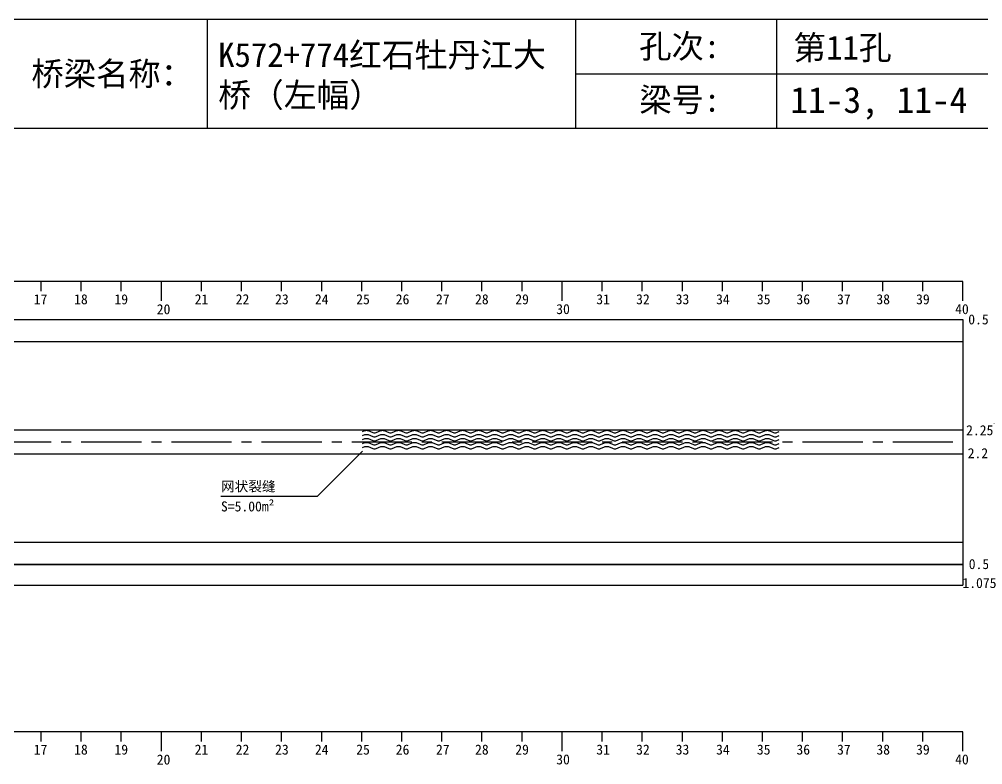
# Model space of a CAD drawing. Header units: millimetres. Extents: x -37 to 615, y -10473 to 23.
# Drawn here: x 248.4 to 488.8, y -8586.1 to -8400.2 of the extents above; entities that cross this region are included whole.
import ezdxf

# ---------------------------------------------------------------- set-up
doc = ezdxf.new("R2010")
doc.units = ezdxf.units.MM
doc.linetypes.add('CENTER2', pattern=[1.125, 0.75, -0.125, 0.125, -0.125])
doc.layers.add('图层1', color=7, linetype='Continuous')
doc.layers.add('病害', color=5, linetype='Continuous')
doc.styles.get("Standard").update_dxf_attribs({"font": ''})
doc.styles.add('汉字', font='')
doc.styles.get('Standard').set_extended_font_data('SimSun')
doc.styles.get('汉字').set_extended_font_data('SimSun')

# ---------------------------------------------------------------- blocks, each defined once
blk = doc.blocks.new('chi')
at = {"color": 0}
for p, q in [((1187.409, -3078.8), (1147.409, -3078.8)), ((1164.409, -3079.041), (1164.409, -3078.8)), ((1165.409, -3079.041), (1165.409, -3078.8)), ((1166.409, -3079.041), (1166.409, -3078.8)), ((1167.409, -3079.283), (1167.409, -3078.8)), ((1168.409, -3079.041), (1168.409, -3078.8)), ((1169.409, -3079.041), (1169.409, -3078.8)), ((1170.409, -3079.041), (1170.409, -3078.8)), ((1171.409, -3079.041), (1171.409, -3078.8)), ((1172.409, -3079.041), (1172.409, -3078.8)), ((1173.409, -3079.041), (1173.409, -3078.8)), ((1174.409, -3079.041), (1174.409, -3078.8)), ((1175.409, -3079.041), (1175.409, -3078.8)), ((1176.409, -3079.041), (1176.409, -3078.8)), ((1177.409, -3079.283), (1177.409, -3078.8)), ((1178.409, -3079.041), (1178.409, -3078.8)), ((1179.409, -3079.041), (1179.409, -3078.8)), ((1180.409, -3079.041), (1180.409, -3078.8)), ((1181.409, -3079.041), (1181.409, -3078.8)), ((1182.409, -3079.041), (1182.409, -3078.8)), ((1183.409, -3079.041), (1183.409, -3078.8)), ((1184.409, -3079.041), (1184.409, -3078.8)), ((1185.409, -3079.041), (1185.409, -3078.8)), ((1186.409, -3079.041), (1186.409, -3078.8)), ((1187.409, -3079.283), (1187.409, -3078.8))]:
    blk.add_line(p, q, dxfattribs=at)
for s, p in [('17', (1164.224, -3079.368)), ('18', (1165.232, -3079.368)), ('19', (1166.238, -3079.368)), ('21', (1168.24, -3079.368)), ('22', (1169.264, -3079.368)), ('23', (1170.247, -3079.368)), ('24', (1171.24, -3079.368)), ('25', (1172.271, -3079.368)), ('26', (1173.258, -3079.368)), ('27', (1174.261, -3079.368)), ('28', (1175.236, -3079.368)), ('29', (1176.24, -3079.368)), ('31', (1178.261, -3079.368)), ('32', (1179.256, -3079.368)), ('33', (1180.243, -3079.368)), ('34', (1181.251, -3079.368)), ('35', (1182.269, -3079.368)), ('36', (1183.256, -3079.368)), ('37', (1184.269, -3079.368)), ('38', (1185.251, -3079.368)), ('39', (1186.242, -3079.368)), ('20', (1167.294, -3079.617)), ('30', (1177.262, -3079.613)), ('40', (1187.216, -3079.613))]:
    blk.add_text(s, height=0.25).set_placement(p)
blk = doc.blocks.new('kopp')
at = {"color": 0}
for p, q in [((1188.308, -3078.25), (1188.558, -3078.25)), ((1188.558, -3078.25), (1188.558, -3078.8)), ((1188.558, -3078.8), (1188.308, -3078.8)), ((1188.558, -3078.8), (1188.558, -3079.8)), ((1188.558, -3079.8), (1188.358, -3079.8)), ((1188.558, -3079.8), (1188.558, -3079.8)), ((1188.558, -3079.8), (1188.558, -3080.8)), ((1188.558, -3080.8), (1188.358, -3080.8)), ((1188.558, -3080.8), (1188.558, -3081.009)), ((1188.558, -3081.009), (1188.308, -3081.009)), ((1188.558, -3081.592), (1188.308, -3081.592)), ((1188.558, -3081.8), (1188.558, -3081.592)), ((1188.558, -3081.8), (1188.358, -3081.8)), ((1188.558, -3082.8), (1188.558, -3081.8)), ((1188.558, -3082.8), (1188.358, -3082.8)), ((1188.558, -3083.8), (1188.558, -3082.8)), ((1188.558, -3082.8), (1188.558, -3082.8)), ((1188.558, -3083.8), (1188.308, -3083.8)), ((1188.558, -3084.875), (1188.558, -3083.8)), ((1188.558, -3084.338), (1188.358, -3084.338)), ((1188.308, -3084.888), (1188.558, -3084.888))]:
    blk.add_line(p, q, dxfattribs=at)
for s, p in [('0.55', (1187.543, -3078.37)), ('0', (1188.086, -3078.891)), ('1', (1188.109, -3079.89)), ('2', (1188.15, -3080.842)), ('2.25', (1187.49, -3081.135)), ('2.25', (1187.53, -3081.708)), ('2', (1188.15, -3082.006)), ('1', (1188.109, -3082.959)), ('0', (1188.086, -3083.954)), ('0.55', (1187.556, -3084.474)), ('1.075', (1187.398, -3084.946))]:
    blk.add_text(s, height=0.25).set_placement(p)

msp = doc.modelspace()

# ---------------------------------------------------------------- linework, layer by layer
at = {"color": 0, "linetype": 'ByBlock'}
for p, q in [((0, -8400.15), (529.17, -8400.15)), ((387.13, -8400.15), (387.13, -8427.28)), ((437.29, -8400.21), (437.29, -8427.34)), ((136.5, -8427.28), (529.17, -8427.28))]:
    msp.add_line(p, q, dxfattribs=at)
at = {"color": 0}
for p, q in [((83.82, -8475.07), (483.82, -8475.07)), ((483.82, -8475.07), (483.82, -8541.32)), ((83.82, -8502.57), (483.82, -8502.57)), ((483.82, -8502.57), (483.82, -8505.57)), ((83.82, -8508.57), (483.82, -8508.57)), ((83.82, -8530.57), (483.82, -8530.57)), ((83.82, -8536.07), (483.82, -8536.07)), ((83.82, -8536.19), (483.82, -8536.19)), ((83.82, -8541.32), (483.82, -8541.32))]:
    msp.add_line(p, q, dxfattribs=at)
msp.add_line((83.82, -8480.57), (483.82, -8480.57))
at = {"color": 1, "linetype": 'CENTER2', "ltscale": 20}
msp.add_line((83.82, -8505.57), (483.82, -8505.57), dxfattribs=at)
at = {"color": 7}
for points in [[(334, -8503), (334.2, -8502.91), (334.4, -8502.82), (334.6, -8502.76), (334.8, -8502.71), (335, -8502.7), (335.2, -8502.71), (335.4, -8502.76), (335.6, -8502.82), (335.8, -8502.91), (336, -8503), (336.2, -8503.09), (336.4, -8503.18), (336.6, -8503.24), (336.8, -8503.29), (337, -8503.3), (337.2, -8503.29), (337.4, -8503.24), (337.6, -8503.18), (337.8, -8503.09), (338, -8503), (338.2, -8502.91), (338.4, -8502.82), (338.6, -8502.76), (338.8, -8502.71), (339, -8502.7), (339.2, -8502.71), (339.4, -8502.76), (339.6, -8502.82), (339.8, -8502.91), (340, -8503), (340.2, -8503.09), (340.4, -8503.18), (340.6, -8503.24), (340.8, -8503.29), (341, -8503.3), (341.2, -8503.29), (341.4, -8503.24), (341.6, -8503.18), (341.8, -8503.09), (342, -8503), (342.2, -8502.91), (342.4, -8502.82), (342.6, -8502.76), (342.8, -8502.71), (343, -8502.7), (343.2, -8502.71), (343.4, -8502.76), (343.6, -8502.82), (343.8, -8502.91), (344, -8503), (344.2, -8503.09), (344.4, -8503.18), (344.6, -8503.24), (344.8, -8503.29), (345, -8503.3), (345.2, -8503.29), (345.4, -8503.24), (345.6, -8503.18), (345.8, -8503.09), (346, -8503), (346.2, -8502.91), (346.4, -8502.82), (346.6, -8502.76), (346.8, -8502.71), (347, -8502.7), (347.2, -8502.71), (347.4, -8502.76), (347.6, -8502.82), (347.8, -8502.91), (348, -8503), (348.2, -8503.09), (348.4, -8503.18), (348.6, -8503.24), (348.8, -8503.29), (349, -8503.3), (349.2, -8503.29), (349.4, -8503.24), (349.6, -8503.18), (349.8, -8503.09), (350, -8503), (350.2, -8502.91), (350.4, -8502.82), (350.6, -8502.76), (350.8, -8502.71), (351, -8502.7), (351.2, -8502.71), (351.4, -8502.76), (351.6, -8502.82), (351.8, -8502.91), (352, -8503), (352.2, -8503.09), (352.4, -8503.18), (352.6, -8503.24), (352.8, -8503.29), (353, -8503.3), (353.2, -8503.29), (353.4, -8503.24), (353.6, -8503.18), (353.8, -8503.09), (354, -8503), (354.2, -8502.91), (354.4, -8502.82), (354.6, -8502.76), (354.8, -8502.71), (355, -8502.7), (355.2, -8502.71), (355.4, -8502.76), (355.6, -8502.82), (355.8, -8502.91), (356, -8503), (356.2, -8503.09), (356.4, -8503.18), (356.6, -8503.24), (356.8, -8503.29), (357, -8503.3), (357.2, -8503.29), (357.4, -8503.24), (357.6, -8503.18), (357.8, -8503.09), (358, -8503), (358.2, -8502.91), (358.4, -8502.82), (358.6, -8502.76), (358.8, -8502.71), (359, -8502.7), (359.2, -8502.71), (359.4, -8502.76), (359.6, -8502.82), (359.8, -8502.91), (360, -8503), (360.2, -8503.09), (360.4, -8503.18), (360.6, -8503.24), (360.8, -8503.29), (361, -8503.3), (361.2, -8503.29), (361.4, -8503.24), (361.6, -8503.18), (361.8, -8503.09), (362, -8503), (362.2, -8502.91), (362.4, -8502.82), (362.6, -8502.76), (362.8, -8502.71), (363, -8502.7), (363.2, -8502.71), (363.4, -8502.76), (363.6, -8502.82), (363.8, -8502.91), (364, -8503), (364.2, -8503.09), (364.4, -8503.18), (364.6, -8503.24), (364.8, -8503.29), (365, -8503.3), (365.2, -8503.29), (365.4, -8503.24), (365.6, -8503.18), (365.8, -8503.09), (366, -8503), (366.2, -8502.91), (366.4, -8502.82), (366.6, -8502.76), (366.8, -8502.71), (367, -8502.7), (367.2, -8502.71), (367.4, -8502.76), (367.6, -8502.82), (367.8, -8502.91), (368, -8503), (368.2, -8503.09), (368.4, -8503.18), (368.6, -8503.24), (368.8, -8503.29), (369, -8503.3), (369.2, -8503.29), (369.4, -8503.24), (369.6, -8503.18), (369.8, -8503.09), (370, -8503), (370.2, -8502.91), (370.4, -8502.82), (370.6, -8502.76), (370.8, -8502.71), (371, -8502.7), (371.2, -8502.71), (371.4, -8502.76), (371.6, -8502.82), (371.8, -8502.91), (372, -8503), (372.2, -8503.09), (372.4, -8503.18), (372.6, -8503.24), (372.8, -8503.29), (373, -8503.3), (373.2, -8503.29), (373.4, -8503.24), (373.6, -8503.18), (373.8, -8503.09), (374, -8503), (374.2, -8502.91), (374.4, -8502.82), (374.6, -8502.76), (374.8, -8502.71), (375, -8502.7), (375.2, -8502.71), (375.4, -8502.76), (375.6, -8502.82), (375.8, -8502.91), (376, -8503), (376.2, -8503.09), (376.4, -8503.18), (376.6, -8503.24), (376.8, -8503.29), (377, -8503.3), (377.2, -8503.29), (377.4, -8503.24), (377.6, -8503.18), (377.8, -8503.09), (378, -8503), (378.2, -8502.91), (378.4, -8502.82), (378.6, -8502.76), (378.8, -8502.71), (379, -8502.7), (379.2, -8502.71), (379.4, -8502.76), (379.6, -8502.82), (379.8, -8502.91), (380, -8503), (380.2, -8503.09), (380.4, -8503.18), (380.6, -8503.24), (380.8, -8503.29), (381, -8503.3), (381.2, -8503.29), (381.4, -8503.24), (381.6, -8503.18), (381.8, -8503.09), (382, -8503), (382.2, -8502.91), (382.4, -8502.82), (382.6, -8502.76), (382.8, -8502.71), (383, -8502.7), (383.2, -8502.71), (383.4, -8502.76), (383.6, -8502.82), (383.8, -8502.91), (384, -8503), (384.2, -8503.09), (384.4, -8503.18), (384.6, -8503.24), (384.8, -8503.29), (385, -8503.3), (385.2, -8503.29), (385.4, -8503.24), (385.6, -8503.18), (385.8, -8503.09), (386, -8503), (386.2, -8502.91), (386.4, -8502.82), (386.6, -8502.76), (386.8, -8502.71), (387, -8502.7), (387.2, -8502.71), (387.4, -8502.76), (387.6, -8502.82), (387.8, -8502.91), (388, -8503), (388.2, -8503.09), (388.4, -8503.18), (388.6, -8503.24), (388.8, -8503.29), (389, -8503.3), (389.2, -8503.29), (389.4, -8503.24), (389.6, -8503.18), (389.8, -8503.09), (390, -8503), (390.2, -8502.91), (390.4, -8502.82), (390.6, -8502.76), (390.8, -8502.71), (391, -8502.7), (391.2, -8502.71), (391.4, -8502.76), (391.6, -8502.82), (391.8, -8502.91), (392, -8503), (392.2, -8503.09), (392.4, -8503.18), (392.6, -8503.24), (392.8, -8503.29), (393, -8503.3), (393.2, -8503.29), (393.4, -8503.24), (393.6, -8503.18), (393.8, -8503.09), (394, -8503), (394.2, -8502.91), (394.4, -8502.82), (394.6, -8502.76), (394.8, -8502.71), (395, -8502.7), (395.2, -8502.71), (395.4, -8502.76), (395.6, -8502.82), (395.8, -8502.91), (396, -8503), (396.2, -8503.09), (396.4, -8503.18), (396.6, -8503.24), (396.8, -8503.29), (397, -8503.3), (397.2, -8503.29), (397.4, -8503.24), (397.6, -8503.18), (397.8, -8503.09), (398, -8503), (398.2, -8502.91), (398.4, -8502.82), (398.6, -8502.76), (398.8, -8502.71), (399, -8502.7), (399.2, -8502.71), (399.4, -8502.76), (399.6, -8502.82), (399.8, -8502.91), (400, -8503), (400.2, -8503.09), (400.4, -8503.18), (400.6, -8503.24), (400.8, -8503.29), (401, -8503.3), (401.2, -8503.29), (401.4, -8503.24), (401.6, -8503.18), (401.8, -8503.09), (402, -8503), (402.2, -8502.91), (402.4, -8502.82), (402.6, -8502.76), (402.8, -8502.71), (403, -8502.7), (403.2, -8502.71), (403.4, -8502.76), (403.6, -8502.82), (403.8, -8502.91), (404, -8503), (404.2, -8503.09), (404.4, -8503.18), (404.6, -8503.24), (404.8, -8503.29), (405, -8503.3), (405.2, -8503.29), (405.4, -8503.24), (405.6, -8503.18), (405.8, -8503.09), (406, -8503), (406.2, -8502.91), (406.4, -8502.82), (406.6, -8502.76), (406.8, -8502.71), (407, -8502.7), (407.2, -8502.71), (407.4, -8502.76), (407.6, -8502.82), (407.8, -8502.91), (408, -8503), (408.2, -8503.09), (408.4, -8503.18), (408.6, -8503.24), (408.8, -8503.29), (409, -8503.3), (409.2, -8503.29), (409.4, -8503.24), (409.6, -8503.18), (409.8, -8503.09), (410, -8503), (410.2, -8502.91), (410.4, -8502.82), (410.6, -8502.76), (410.8, -8502.71), (411, -8502.7), (411.2, -8502.71), (411.4, -8502.76), (411.6, -8502.82), (411.8, -8502.91), (412, -8503), (412.2, -8503.09), (412.4, -8503.18), (412.6, -8503.24), (412.8, -8503.29), (413, -8503.3), (413.2, -8503.29), (413.4, -8503.24), (413.6, -8503.18), (413.8, -8503.09), (414, -8503), (414.2, -8502.91), (414.4, -8502.82), (414.6, -8502.76), (414.8, -8502.71), (415, -8502.7), (415.2, -8502.71), (415.4, -8502.76), (415.6, -8502.82), (415.8, -8502.91), (416, -8503), (416.2, -8503.09), (416.4, -8503.18), (416.6, -8503.24), (416.8, -8503.29), (417, -8503.3), (417.2, -8503.29), (417.4, -8503.24), (417.6, -8503.18), (417.8, -8503.09), (418, -8503), (418.2, -8502.91), (418.4, -8502.82), (418.6, -8502.76), (418.8, -8502.71), (419, -8502.7), (419.2, -8502.71), (419.4, -8502.76), (419.6, -8502.82), (419.8, -8502.91), (420, -8503), (420.2, -8503.09), (420.4, -8503.18), (420.6, -8503.24), (420.8, -8503.29), (421, -8503.3), (421.2, -8503.29), (421.4, -8503.24), (421.6, -8503.18), (421.8, -8503.09), (422, -8503), (422.2, -8502.91), (422.4, -8502.82), (422.6, -8502.76), (422.8, -8502.71), (423, -8502.7), (423.2, -8502.71), (423.4, -8502.76), (423.6, -8502.82), (423.8, -8502.91), (424, -8503), (424.2, -8503.09), (424.4, -8503.18), (424.6, -8503.24), (424.8, -8503.29), (425, -8503.3), (425.2, -8503.29), (425.4, -8503.24), (425.6, -8503.18), (425.8, -8503.09), (426, -8503), (426.2, -8502.91), (426.4, -8502.82), (426.6, -8502.76), (426.8, -8502.71), (427, -8502.7), (427.2, -8502.71), (427.4, -8502.76), (427.6, -8502.82), (427.8, -8502.91), (428, -8503), (428.2, -8503.09), (428.4, -8503.18), (428.6, -8503.24), (428.8, -8503.29), (429, -8503.3), (429.2, -8503.29), (429.4, -8503.24), (429.6, -8503.18), (429.8, -8503.09), (430, -8503), (430.2, -8502.91), (430.4, -8502.82), (430.6, -8502.76), (430.8, -8502.71), (431, -8502.7), (431.2, -8502.71), (431.4, -8502.76), (431.6, -8502.82), (431.8, -8502.91), (432, -8503), (432.2, -8503.09), (432.4, -8503.18), (432.6, -8503.24), (432.8, -8503.29), (433, -8503.3), (433.2, -8503.29), (433.4, -8503.24), (433.6, -8503.18), (433.8, -8503.09), (434, -8503), (434.2, -8502.91), (434.4, -8502.82), (434.6, -8502.76), (434.8, -8502.71), (435, -8502.7), (435.2, -8502.71), (435.4, -8502.76), (435.6, -8502.82), (435.8, -8502.91), (436, -8503), (436.2, -8503.09), (436.4, -8503.18), (436.6, -8503.24), (436.8, -8503.29), (437, -8503.3), (437.2, -8503.29), (437.4, -8503.24), (437.6, -8503.18), (437.8, -8503.09), (438, -8503)], [(334, -8504), (334.2, -8503.91), (334.4, -8503.82), (334.6, -8503.76), (334.8, -8503.71), (335, -8503.7), (335.2, -8503.71), (335.4, -8503.76), (335.6, -8503.82), (335.8, -8503.91), (336, -8504), (336.2, -8504.09), (336.4, -8504.18), (336.6, -8504.24), (336.8, -8504.29), (337, -8504.3), (337.2, -8504.29), (337.4, -8504.24), (337.6, -8504.18), (337.8, -8504.09), (338, -8504), (338.2, -8503.91), (338.4, -8503.82), (338.6, -8503.76), (338.8, -8503.71), (339, -8503.7), (339.2, -8503.71), (339.4, -8503.76), (339.6, -8503.82), (339.8, -8503.91), (340, -8504), (340.2, -8504.09), (340.4, -8504.18), (340.6, -8504.24), (340.8, -8504.29), (341, -8504.3), (341.2, -8504.29), (341.4, -8504.24), (341.6, -8504.18), (341.8, -8504.09), (342, -8504), (342.2, -8503.91), (342.4, -8503.82), (342.6, -8503.76), (342.8, -8503.71), (343, -8503.7), (343.2, -8503.71), (343.4, -8503.76), (343.6, -8503.82), (343.8, -8503.91), (344, -8504), (344.2, -8504.09), (344.4, -8504.18), (344.6, -8504.24), (344.8, -8504.29), (345, -8504.3), (345.2, -8504.29), (345.4, -8504.24), (345.6, -8504.18), (345.8, -8504.09), (346, -8504), (346.2, -8503.91), (346.4, -8503.82), (346.6, -8503.76), (346.8, -8503.71), (347, -8503.7), (347.2, -8503.71), (347.4, -8503.76), (347.6, -8503.82), (347.8, -8503.91), (348, -8504), (348.2, -8504.09), (348.4, -8504.18), (348.6, -8504.24), (348.8, -8504.29), (349, -8504.3), (349.2, -8504.29), (349.4, -8504.24), (349.6, -8504.18), (349.8, -8504.09), (350, -8504), (350.2, -8503.91), (350.4, -8503.82), (350.6, -8503.76), (350.8, -8503.71), (351, -8503.7), (351.2, -8503.71), (351.4, -8503.76), (351.6, -8503.82), (351.8, -8503.91), (352, -8504), (352.2, -8504.09), (352.4, -8504.18), (352.6, -8504.24), (352.8, -8504.29), (353, -8504.3), (353.2, -8504.29), (353.4, -8504.24), (353.6, -8504.18), (353.8, -8504.09), (354, -8504), (354.2, -8503.91), (354.4, -8503.82), (354.6, -8503.76), (354.8, -8503.71), (355, -8503.7), (355.2, -8503.71), (355.4, -8503.76), (355.6, -8503.82), (355.8, -8503.91), (356, -8504), (356.2, -8504.09), (356.4, -8504.18), (356.6, -8504.24), (356.8, -8504.29), (357, -8504.3), (357.2, -8504.29), (357.4, -8504.24), (357.6, -8504.18), (357.8, -8504.09), (358, -8504), (358.2, -8503.91), (358.4, -8503.82), (358.6, -8503.76), (358.8, -8503.71), (359, -8503.7), (359.2, -8503.71), (359.4, -8503.76), (359.6, -8503.82), (359.8, -8503.91), (360, -8504), (360.2, -8504.09), (360.4, -8504.18), (360.6, -8504.24), (360.8, -8504.29), (361, -8504.3), (361.2, -8504.29), (361.4, -8504.24), (361.6, -8504.18), (361.8, -8504.09), (362, -8504), (362.2, -8503.91), (362.4, -8503.82), (362.6, -8503.76), (362.8, -8503.71), (363, -8503.7), (363.2, -8503.71), (363.4, -8503.76), (363.6, -8503.82), (363.8, -8503.91), (364, -8504), (364.2, -8504.09), (364.4, -8504.18), (364.6, -8504.24), (364.8, -8504.29), (365, -8504.3), (365.2, -8504.29), (365.4, -8504.24), (365.6, -8504.18), (365.8, -8504.09), (366, -8504), (366.2, -8503.91), (366.4, -8503.82), (366.6, -8503.76), (366.8, -8503.71), (367, -8503.7), (367.2, -8503.71), (367.4, -8503.76), (367.6, -8503.82), (367.8, -8503.91), (368, -8504), (368.2, -8504.09), (368.4, -8504.18), (368.6, -8504.24), (368.8, -8504.29), (369, -8504.3), (369.2, -8504.29), (369.4, -8504.24), (369.6, -8504.18), (369.8, -8504.09), (370, -8504), (370.2, -8503.91), (370.4, -8503.82), (370.6, -8503.76), (370.8, -8503.71), (371, -8503.7), (371.2, -8503.71), (371.4, -8503.76), (371.6, -8503.82), (371.8, -8503.91), (372, -8504), (372.2, -8504.09), (372.4, -8504.18), (372.6, -8504.24), (372.8, -8504.29), (373, -8504.3), (373.2, -8504.29), (373.4, -8504.24), (373.6, -8504.18), (373.8, -8504.09), (374, -8504), (374.2, -8503.91), (374.4, -8503.82), (374.6, -8503.76), (374.8, -8503.71), (375, -8503.7), (375.2, -8503.71), (375.4, -8503.76), (375.6, -8503.82), (375.8, -8503.91), (376, -8504), (376.2, -8504.09), (376.4, -8504.18), (376.6, -8504.24), (376.8, -8504.29), (377, -8504.3), (377.2, -8504.29), (377.4, -8504.24), (377.6, -8504.18), (377.8, -8504.09), (378, -8504), (378.2, -8503.91), (378.4, -8503.82), (378.6, -8503.76), (378.8, -8503.71), (379, -8503.7), (379.2, -8503.71), (379.4, -8503.76), (379.6, -8503.82), (379.8, -8503.91), (380, -8504), (380.2, -8504.09), (380.4, -8504.18), (380.6, -8504.24), (380.8, -8504.29), (381, -8504.3), (381.2, -8504.29), (381.4, -8504.24), (381.6, -8504.18), (381.8, -8504.09), (382, -8504), (382.2, -8503.91), (382.4, -8503.82), (382.6, -8503.76), (382.8, -8503.71), (383, -8503.7), (383.2, -8503.71), (383.4, -8503.76), (383.6, -8503.82), (383.8, -8503.91), (384, -8504), (384.2, -8504.09), (384.4, -8504.18), (384.6, -8504.24), (384.8, -8504.29), (385, -8504.3), (385.2, -8504.29), (385.4, -8504.24), (385.6, -8504.18), (385.8, -8504.09), (386, -8504), (386.2, -8503.91), (386.4, -8503.82), (386.6, -8503.76), (386.8, -8503.71), (387, -8503.7), (387.2, -8503.71), (387.4, -8503.76), (387.6, -8503.82), (387.8, -8503.91), (388, -8504), (388.2, -8504.09), (388.4, -8504.18), (388.6, -8504.24), (388.8, -8504.29), (389, -8504.3), (389.2, -8504.29), (389.4, -8504.24), (389.6, -8504.18), (389.8, -8504.09), (390, -8504), (390.2, -8503.91), (390.4, -8503.82), (390.6, -8503.76), (390.8, -8503.71), (391, -8503.7), (391.2, -8503.71), (391.4, -8503.76), (391.6, -8503.82), (391.8, -8503.91), (392, -8504), (392.2, -8504.09), (392.4, -8504.18), (392.6, -8504.24), (392.8, -8504.29), (393, -8504.3), (393.2, -8504.29), (393.4, -8504.24), (393.6, -8504.18), (393.8, -8504.09), (394, -8504), (394.2, -8503.91), (394.4, -8503.82), (394.6, -8503.76), (394.8, -8503.71), (395, -8503.7), (395.2, -8503.71), (395.4, -8503.76), (395.6, -8503.82), (395.8, -8503.91), (396, -8504), (396.2, -8504.09), (396.4, -8504.18), (396.6, -8504.24), (396.8, -8504.29), (397, -8504.3), (397.2, -8504.29), (397.4, -8504.24), (397.6, -8504.18), (397.8, -8504.09), (398, -8504), (398.2, -8503.91), (398.4, -8503.82), (398.6, -8503.76), (398.8, -8503.71), (399, -8503.7), (399.2, -8503.71), (399.4, -8503.76), (399.6, -8503.82), (399.8, -8503.91), (400, -8504), (400.2, -8504.09), (400.4, -8504.18), (400.6, -8504.24), (400.8, -8504.29), (401, -8504.3), (401.2, -8504.29), (401.4, -8504.24), (401.6, -8504.18), (401.8, -8504.09), (402, -8504), (402.2, -8503.91), (402.4, -8503.82), (402.6, -8503.76), (402.8, -8503.71), (403, -8503.7), (403.2, -8503.71), (403.4, -8503.76), (403.6, -8503.82), (403.8, -8503.91), (404, -8504), (404.2, -8504.09), (404.4, -8504.18), (404.6, -8504.24), (404.8, -8504.29), (405, -8504.3), (405.2, -8504.29), (405.4, -8504.24), (405.6, -8504.18), (405.8, -8504.09), (406, -8504), (406.2, -8503.91), (406.4, -8503.82), (406.6, -8503.76), (406.8, -8503.71), (407, -8503.7), (407.2, -8503.71), (407.4, -8503.76), (407.6, -8503.82), (407.8, -8503.91), (408, -8504), (408.2, -8504.09), (408.4, -8504.18), (408.6, -8504.24), (408.8, -8504.29), (409, -8504.3), (409.2, -8504.29), (409.4, -8504.24), (409.6, -8504.18), (409.8, -8504.09), (410, -8504), (410.2, -8503.91), (410.4, -8503.82), (410.6, -8503.76), (410.8, -8503.71), (411, -8503.7), (411.2, -8503.71), (411.4, -8503.76), (411.6, -8503.82), (411.8, -8503.91), (412, -8504), (412.2, -8504.09), (412.4, -8504.18), (412.6, -8504.24), (412.8, -8504.29), (413, -8504.3), (413.2, -8504.29), (413.4, -8504.24), (413.6, -8504.18), (413.8, -8504.09), (414, -8504), (414.2, -8503.91), (414.4, -8503.82), (414.6, -8503.76), (414.8, -8503.71), (415, -8503.7), (415.2, -8503.71), (415.4, -8503.76), (415.6, -8503.82), (415.8, -8503.91), (416, -8504), (416.2, -8504.09), (416.4, -8504.18), (416.6, -8504.24), (416.8, -8504.29), (417, -8504.3), (417.2, -8504.29), (417.4, -8504.24), (417.6, -8504.18), (417.8, -8504.09), (418, -8504), (418.2, -8503.91), (418.4, -8503.82), (418.6, -8503.76), (418.8, -8503.71), (419, -8503.7), (419.2, -8503.71), (419.4, -8503.76), (419.6, -8503.82), (419.8, -8503.91), (420, -8504), (420.2, -8504.09), (420.4, -8504.18), (420.6, -8504.24), (420.8, -8504.29), (421, -8504.3), (421.2, -8504.29), (421.4, -8504.24), (421.6, -8504.18), (421.8, -8504.09), (422, -8504), (422.2, -8503.91), (422.4, -8503.82), (422.6, -8503.76), (422.8, -8503.71), (423, -8503.7), (423.2, -8503.71), (423.4, -8503.76), (423.6, -8503.82), (423.8, -8503.91), (424, -8504), (424.2, -8504.09), (424.4, -8504.18), (424.6, -8504.24), (424.8, -8504.29), (425, -8504.3), (425.2, -8504.29), (425.4, -8504.24), (425.6, -8504.18), (425.8, -8504.09), (426, -8504), (426.2, -8503.91), (426.4, -8503.82), (426.6, -8503.76), (426.8, -8503.71), (427, -8503.7), (427.2, -8503.71), (427.4, -8503.76), (427.6, -8503.82), (427.8, -8503.91), (428, -8504), (428.2, -8504.09), (428.4, -8504.18), (428.6, -8504.24), (428.8, -8504.29), (429, -8504.3), (429.2, -8504.29), (429.4, -8504.24), (429.6, -8504.18), (429.8, -8504.09), (430, -8504), (430.2, -8503.91), (430.4, -8503.82), (430.6, -8503.76), (430.8, -8503.71), (431, -8503.7), (431.2, -8503.71), (431.4, -8503.76), (431.6, -8503.82), (431.8, -8503.91), (432, -8504), (432.2, -8504.09), (432.4, -8504.18), (432.6, -8504.24), (432.8, -8504.29), (433, -8504.3), (433.2, -8504.29), (433.4, -8504.24), (433.6, -8504.18), (433.8, -8504.09), (434, -8504), (434.2, -8503.91), (434.4, -8503.82), (434.6, -8503.76), (434.8, -8503.71), (435, -8503.7), (435.2, -8503.71), (435.4, -8503.76), (435.6, -8503.82), (435.8, -8503.91), (436, -8504), (436.2, -8504.09), (436.4, -8504.18), (436.6, -8504.24), (436.8, -8504.29), (437, -8504.3), (437.2, -8504.29), (437.4, -8504.24), (437.6, -8504.18), (437.8, -8504.09), (438, -8504)], [(334, -8505), (334.2, -8504.91), (334.4, -8504.82), (334.6, -8504.76), (334.8, -8504.71), (335, -8504.7), (335.2, -8504.71), (335.4, -8504.76), (335.6, -8504.82), (335.8, -8504.91), (336, -8505), (336.2, -8505.09), (336.4, -8505.18), (336.6, -8505.24), (336.8, -8505.29), (337, -8505.3), (337.2, -8505.29), (337.4, -8505.24), (337.6, -8505.18), (337.8, -8505.09), (338, -8505), (338.2, -8504.91), (338.4, -8504.82), (338.6, -8504.76), (338.8, -8504.71), (339, -8504.7), (339.2, -8504.71), (339.4, -8504.76), (339.6, -8504.82), (339.8, -8504.91), (340, -8505), (340.2, -8505.09), (340.4, -8505.18), (340.6, -8505.24), (340.8, -8505.29), (341, -8505.3), (341.2, -8505.29), (341.4, -8505.24), (341.6, -8505.18), (341.8, -8505.09), (342, -8505), (342.2, -8504.91), (342.4, -8504.82), (342.6, -8504.76), (342.8, -8504.71), (343, -8504.7), (343.2, -8504.71), (343.4, -8504.76), (343.6, -8504.82), (343.8, -8504.91), (344, -8505), (344.2, -8505.09), (344.4, -8505.18), (344.6, -8505.24), (344.8, -8505.29), (345, -8505.3), (345.2, -8505.29), (345.4, -8505.24), (345.6, -8505.18), (345.8, -8505.09), (346, -8505), (346.2, -8504.91), (346.4, -8504.82), (346.6, -8504.76), (346.8, -8504.71), (347, -8504.7), (347.2, -8504.71), (347.4, -8504.76), (347.6, -8504.82), (347.8, -8504.91), (348, -8505), (348.2, -8505.09), (348.4, -8505.18), (348.6, -8505.24), (348.8, -8505.29), (349, -8505.3), (349.2, -8505.29), (349.4, -8505.24), (349.6, -8505.18), (349.8, -8505.09), (350, -8505), (350.2, -8504.91), (350.4, -8504.82), (350.6, -8504.76), (350.8, -8504.71), (351, -8504.7), (351.2, -8504.71), (351.4, -8504.76), (351.6, -8504.82), (351.8, -8504.91), (352, -8505), (352.2, -8505.09), (352.4, -8505.18), (352.6, -8505.24), (352.8, -8505.29), (353, -8505.3), (353.2, -8505.29), (353.4, -8505.24), (353.6, -8505.18), (353.8, -8505.09), (354, -8505), (354.2, -8504.91), (354.4, -8504.82), (354.6, -8504.76), (354.8, -8504.71), (355, -8504.7), (355.2, -8504.71), (355.4, -8504.76), (355.6, -8504.82), (355.8, -8504.91), (356, -8505), (356.2, -8505.09), (356.4, -8505.18), (356.6, -8505.24), (356.8, -8505.29), (357, -8505.3), (357.2, -8505.29), (357.4, -8505.24), (357.6, -8505.18), (357.8, -8505.09), (358, -8505), (358.2, -8504.91), (358.4, -8504.82), (358.6, -8504.76), (358.8, -8504.71), (359, -8504.7), (359.2, -8504.71), (359.4, -8504.76), (359.6, -8504.82), (359.8, -8504.91), (360, -8505), (360.2, -8505.09), (360.4, -8505.18), (360.6, -8505.24), (360.8, -8505.29), (361, -8505.3), (361.2, -8505.29), (361.4, -8505.24), (361.6, -8505.18), (361.8, -8505.09), (362, -8505), (362.2, -8504.91), (362.4, -8504.82), (362.6, -8504.76), (362.8, -8504.71), (363, -8504.7), (363.2, -8504.71), (363.4, -8504.76), (363.6, -8504.82), (363.8, -8504.91), (364, -8505), (364.2, -8505.09), (364.4, -8505.18), (364.6, -8505.24), (364.8, -8505.29), (365, -8505.3), (365.2, -8505.29), (365.4, -8505.24), (365.6, -8505.18), (365.8, -8505.09), (366, -8505), (366.2, -8504.91), (366.4, -8504.82), (366.6, -8504.76), (366.8, -8504.71), (367, -8504.7), (367.2, -8504.71), (367.4, -8504.76), (367.6, -8504.82), (367.8, -8504.91), (368, -8505), (368.2, -8505.09), (368.4, -8505.18), (368.6, -8505.24), (368.8, -8505.29), (369, -8505.3), (369.2, -8505.29), (369.4, -8505.24), (369.6, -8505.18), (369.8, -8505.09), (370, -8505), (370.2, -8504.91), (370.4, -8504.82), (370.6, -8504.76), (370.8, -8504.71), (371, -8504.7), (371.2, -8504.71), (371.4, -8504.76), (371.6, -8504.82), (371.8, -8504.91), (372, -8505), (372.2, -8505.09), (372.4, -8505.18), (372.6, -8505.24), (372.8, -8505.29), (373, -8505.3), (373.2, -8505.29), (373.4, -8505.24), (373.6, -8505.18), (373.8, -8505.09), (374, -8505), (374.2, -8504.91), (374.4, -8504.82), (374.6, -8504.76), (374.8, -8504.71), (375, -8504.7), (375.2, -8504.71), (375.4, -8504.76), (375.6, -8504.82), (375.8, -8504.91), (376, -8505), (376.2, -8505.09), (376.4, -8505.18), (376.6, -8505.24), (376.8, -8505.29), (377, -8505.3), (377.2, -8505.29), (377.4, -8505.24), (377.6, -8505.18), (377.8, -8505.09), (378, -8505), (378.2, -8504.91), (378.4, -8504.82), (378.6, -8504.76), (378.8, -8504.71), (379, -8504.7), (379.2, -8504.71), (379.4, -8504.76), (379.6, -8504.82), (379.8, -8504.91), (380, -8505), (380.2, -8505.09), (380.4, -8505.18), (380.6, -8505.24), (380.8, -8505.29), (381, -8505.3), (381.2, -8505.29), (381.4, -8505.24), (381.6, -8505.18), (381.8, -8505.09), (382, -8505), (382.2, -8504.91), (382.4, -8504.82), (382.6, -8504.76), (382.8, -8504.71), (383, -8504.7), (383.2, -8504.71), (383.4, -8504.76), (383.6, -8504.82), (383.8, -8504.91), (384, -8505), (384.2, -8505.09), (384.4, -8505.18), (384.6, -8505.24), (384.8, -8505.29), (385, -8505.3), (385.2, -8505.29), (385.4, -8505.24), (385.6, -8505.18), (385.8, -8505.09), (386, -8505), (386.2, -8504.91), (386.4, -8504.82), (386.6, -8504.76), (386.8, -8504.71), (387, -8504.7), (387.2, -8504.71), (387.4, -8504.76), (387.6, -8504.82), (387.8, -8504.91), (388, -8505), (388.2, -8505.09), (388.4, -8505.18), (388.6, -8505.24), (388.8, -8505.29), (389, -8505.3), (389.2, -8505.29), (389.4, -8505.24), (389.6, -8505.18), (389.8, -8505.09), (390, -8505), (390.2, -8504.91), (390.4, -8504.82), (390.6, -8504.76), (390.8, -8504.71), (391, -8504.7), (391.2, -8504.71), (391.4, -8504.76), (391.6, -8504.82), (391.8, -8504.91), (392, -8505), (392.2, -8505.09), (392.4, -8505.18), (392.6, -8505.24), (392.8, -8505.29), (393, -8505.3), (393.2, -8505.29), (393.4, -8505.24), (393.6, -8505.18), (393.8, -8505.09), (394, -8505), (394.2, -8504.91), (394.4, -8504.82), (394.6, -8504.76), (394.8, -8504.71), (395, -8504.7), (395.2, -8504.71), (395.4, -8504.76), (395.6, -8504.82), (395.8, -8504.91), (396, -8505), (396.2, -8505.09), (396.4, -8505.18), (396.6, -8505.24), (396.8, -8505.29), (397, -8505.3), (397.2, -8505.29), (397.4, -8505.24), (397.6, -8505.18), (397.8, -8505.09), (398, -8505), (398.2, -8504.91), (398.4, -8504.82), (398.6, -8504.76), (398.8, -8504.71), (399, -8504.7), (399.2, -8504.71), (399.4, -8504.76), (399.6, -8504.82), (399.8, -8504.91), (400, -8505), (400.2, -8505.09), (400.4, -8505.18), (400.6, -8505.24), (400.8, -8505.29), (401, -8505.3), (401.2, -8505.29), (401.4, -8505.24), (401.6, -8505.18), (401.8, -8505.09), (402, -8505), (402.2, -8504.91), (402.4, -8504.82), (402.6, -8504.76), (402.8, -8504.71), (403, -8504.7), (403.2, -8504.71), (403.4, -8504.76), (403.6, -8504.82), (403.8, -8504.91), (404, -8505), (404.2, -8505.09), (404.4, -8505.18), (404.6, -8505.24), (404.8, -8505.29), (405, -8505.3), (405.2, -8505.29), (405.4, -8505.24), (405.6, -8505.18), (405.8, -8505.09), (406, -8505), (406.2, -8504.91), (406.4, -8504.82), (406.6, -8504.76), (406.8, -8504.71), (407, -8504.7), (407.2, -8504.71), (407.4, -8504.76), (407.6, -8504.82), (407.8, -8504.91), (408, -8505), (408.2, -8505.09), (408.4, -8505.18), (408.6, -8505.24), (408.8, -8505.29), (409, -8505.3), (409.2, -8505.29), (409.4, -8505.24), (409.6, -8505.18), (409.8, -8505.09), (410, -8505), (410.2, -8504.91), (410.4, -8504.82), (410.6, -8504.76), (410.8, -8504.71), (411, -8504.7), (411.2, -8504.71), (411.4, -8504.76), (411.6, -8504.82), (411.8, -8504.91), (412, -8505), (412.2, -8505.09), (412.4, -8505.18), (412.6, -8505.24), (412.8, -8505.29), (413, -8505.3), (413.2, -8505.29), (413.4, -8505.24), (413.6, -8505.18), (413.8, -8505.09), (414, -8505), (414.2, -8504.91), (414.4, -8504.82), (414.6, -8504.76), (414.8, -8504.71), (415, -8504.7), (415.2, -8504.71), (415.4, -8504.76), (415.6, -8504.82), (415.8, -8504.91), (416, -8505), (416.2, -8505.09), (416.4, -8505.18), (416.6, -8505.24), (416.8, -8505.29), (417, -8505.3), (417.2, -8505.29), (417.4, -8505.24), (417.6, -8505.18), (417.8, -8505.09), (418, -8505), (418.2, -8504.91), (418.4, -8504.82), (418.6, -8504.76), (418.8, -8504.71), (419, -8504.7), (419.2, -8504.71), (419.4, -8504.76), (419.6, -8504.82), (419.8, -8504.91), (420, -8505), (420.2, -8505.09), (420.4, -8505.18), (420.6, -8505.24), (420.8, -8505.29), (421, -8505.3), (421.2, -8505.29), (421.4, -8505.24), (421.6, -8505.18), (421.8, -8505.09), (422, -8505), (422.2, -8504.91), (422.4, -8504.82), (422.6, -8504.76), (422.8, -8504.71), (423, -8504.7), (423.2, -8504.71), (423.4, -8504.76), (423.6, -8504.82), (423.8, -8504.91), (424, -8505), (424.2, -8505.09), (424.4, -8505.18), (424.6, -8505.24), (424.8, -8505.29), (425, -8505.3), (425.2, -8505.29), (425.4, -8505.24), (425.6, -8505.18), (425.8, -8505.09), (426, -8505), (426.2, -8504.91), (426.4, -8504.82), (426.6, -8504.76), (426.8, -8504.71), (427, -8504.7), (427.2, -8504.71), (427.4, -8504.76), (427.6, -8504.82), (427.8, -8504.91), (428, -8505), (428.2, -8505.09), (428.4, -8505.18), (428.6, -8505.24), (428.8, -8505.29), (429, -8505.3), (429.2, -8505.29), (429.4, -8505.24), (429.6, -8505.18), (429.8, -8505.09), (430, -8505), (430.2, -8504.91), (430.4, -8504.82), (430.6, -8504.76), (430.8, -8504.71), (431, -8504.7), (431.2, -8504.71), (431.4, -8504.76), (431.6, -8504.82), (431.8, -8504.91), (432, -8505), (432.2, -8505.09), (432.4, -8505.18), (432.6, -8505.24), (432.8, -8505.29), (433, -8505.3), (433.2, -8505.29), (433.4, -8505.24), (433.6, -8505.18), (433.8, -8505.09), (434, -8505), (434.2, -8504.91), (434.4, -8504.82), (434.6, -8504.76), (434.8, -8504.71), (435, -8504.7), (435.2, -8504.71), (435.4, -8504.76), (435.6, -8504.82), (435.8, -8504.91), (436, -8505), (436.2, -8505.09), (436.4, -8505.18), (436.6, -8505.24), (436.8, -8505.29), (437, -8505.3), (437.2, -8505.29), (437.4, -8505.24), (437.6, -8505.18), (437.8, -8505.09), (438, -8505)], [(334, -8506), (334.2, -8505.91), (334.4, -8505.82), (334.6, -8505.76), (334.8, -8505.71), (335, -8505.7), (335.2, -8505.71), (335.4, -8505.76), (335.6, -8505.82), (335.8, -8505.91), (336, -8506), (336.2, -8506.09), (336.4, -8506.18), (336.6, -8506.24), (336.8, -8506.29), (337, -8506.3), (337.2, -8506.29), (337.4, -8506.24), (337.6, -8506.18), (337.8, -8506.09), (338, -8506), (338.2, -8505.91), (338.4, -8505.82), (338.6, -8505.76), (338.8, -8505.71), (339, -8505.7), (339.2, -8505.71), (339.4, -8505.76), (339.6, -8505.82), (339.8, -8505.91), (340, -8506), (340.2, -8506.09), (340.4, -8506.18), (340.6, -8506.24), (340.8, -8506.29), (341, -8506.3), (341.2, -8506.29), (341.4, -8506.24), (341.6, -8506.18), (341.8, -8506.09), (342, -8506), (342.2, -8505.91), (342.4, -8505.82), (342.6, -8505.76), (342.8, -8505.71), (343, -8505.7), (343.2, -8505.71), (343.4, -8505.76), (343.6, -8505.82), (343.8, -8505.91), (344, -8506), (344.2, -8506.09), (344.4, -8506.18), (344.6, -8506.24), (344.8, -8506.29), (345, -8506.3), (345.2, -8506.29), (345.4, -8506.24), (345.6, -8506.18), (345.8, -8506.09), (346, -8506), (346.2, -8505.91), (346.4, -8505.82), (346.6, -8505.76), (346.8, -8505.71), (347, -8505.7), (347.2, -8505.71), (347.4, -8505.76), (347.6, -8505.82), (347.8, -8505.91), (348, -8506), (348.2, -8506.09), (348.4, -8506.18), (348.6, -8506.24), (348.8, -8506.29), (349, -8506.3), (349.2, -8506.29), (349.4, -8506.24), (349.6, -8506.18), (349.8, -8506.09), (350, -8506), (350.2, -8505.91), (350.4, -8505.82), (350.6, -8505.76), (350.8, -8505.71), (351, -8505.7), (351.2, -8505.71), (351.4, -8505.76), (351.6, -8505.82), (351.8, -8505.91), (352, -8506), (352.2, -8506.09), (352.4, -8506.18), (352.6, -8506.24), (352.8, -8506.29), (353, -8506.3), (353.2, -8506.29), (353.4, -8506.24), (353.6, -8506.18), (353.8, -8506.09), (354, -8506), (354.2, -8505.91), (354.4, -8505.82), (354.6, -8505.76), (354.8, -8505.71), (355, -8505.7), (355.2, -8505.71), (355.4, -8505.76), (355.6, -8505.82), (355.8, -8505.91), (356, -8506), (356.2, -8506.09), (356.4, -8506.18), (356.6, -8506.24), (356.8, -8506.29), (357, -8506.3), (357.2, -8506.29), (357.4, -8506.24), (357.6, -8506.18), (357.8, -8506.09), (358, -8506), (358.2, -8505.91), (358.4, -8505.82), (358.6, -8505.76), (358.8, -8505.71), (359, -8505.7), (359.2, -8505.71), (359.4, -8505.76), (359.6, -8505.82), (359.8, -8505.91), (360, -8506), (360.2, -8506.09), (360.4, -8506.18), (360.6, -8506.24), (360.8, -8506.29), (361, -8506.3), (361.2, -8506.29), (361.4, -8506.24), (361.6, -8506.18), (361.8, -8506.09), (362, -8506), (362.2, -8505.91), (362.4, -8505.82), (362.6, -8505.76), (362.8, -8505.71), (363, -8505.7), (363.2, -8505.71), (363.4, -8505.76), (363.6, -8505.82), (363.8, -8505.91), (364, -8506), (364.2, -8506.09), (364.4, -8506.18), (364.6, -8506.24), (364.8, -8506.29), (365, -8506.3), (365.2, -8506.29), (365.4, -8506.24), (365.6, -8506.18), (365.8, -8506.09), (366, -8506), (366.2, -8505.91), (366.4, -8505.82), (366.6, -8505.76), (366.8, -8505.71), (367, -8505.7), (367.2, -8505.71), (367.4, -8505.76), (367.6, -8505.82), (367.8, -8505.91), (368, -8506), (368.2, -8506.09), (368.4, -8506.18), (368.6, -8506.24), (368.8, -8506.29), (369, -8506.3), (369.2, -8506.29), (369.4, -8506.24), (369.6, -8506.18), (369.8, -8506.09), (370, -8506), (370.2, -8505.91), (370.4, -8505.82), (370.6, -8505.76), (370.8, -8505.71), (371, -8505.7), (371.2, -8505.71), (371.4, -8505.76), (371.6, -8505.82), (371.8, -8505.91), (372, -8506), (372.2, -8506.09), (372.4, -8506.18), (372.6, -8506.24), (372.8, -8506.29), (373, -8506.3), (373.2, -8506.29), (373.4, -8506.24), (373.6, -8506.18), (373.8, -8506.09), (374, -8506), (374.2, -8505.91), (374.4, -8505.82), (374.6, -8505.76), (374.8, -8505.71), (375, -8505.7), (375.2, -8505.71), (375.4, -8505.76), (375.6, -8505.82), (375.8, -8505.91), (376, -8506), (376.2, -8506.09), (376.4, -8506.18), (376.6, -8506.24), (376.8, -8506.29), (377, -8506.3), (377.2, -8506.29), (377.4, -8506.24), (377.6, -8506.18), (377.8, -8506.09), (378, -8506), (378.2, -8505.91), (378.4, -8505.82), (378.6, -8505.76), (378.8, -8505.71), (379, -8505.7), (379.2, -8505.71), (379.4, -8505.76), (379.6, -8505.82), (379.8, -8505.91), (380, -8506), (380.2, -8506.09), (380.4, -8506.18), (380.6, -8506.24), (380.8, -8506.29), (381, -8506.3), (381.2, -8506.29), (381.4, -8506.24), (381.6, -8506.18), (381.8, -8506.09), (382, -8506), (382.2, -8505.91), (382.4, -8505.82), (382.6, -8505.76), (382.8, -8505.71), (383, -8505.7), (383.2, -8505.71), (383.4, -8505.76), (383.6, -8505.82), (383.8, -8505.91), (384, -8506), (384.2, -8506.09), (384.4, -8506.18), (384.6, -8506.24), (384.8, -8506.29), (385, -8506.3), (385.2, -8506.29), (385.4, -8506.24), (385.6, -8506.18), (385.8, -8506.09), (386, -8506), (386.2, -8505.91), (386.4, -8505.82), (386.6, -8505.76), (386.8, -8505.71), (387, -8505.7), (387.2, -8505.71), (387.4, -8505.76), (387.6, -8505.82), (387.8, -8505.91), (388, -8506), (388.2, -8506.09), (388.4, -8506.18), (388.6, -8506.24), (388.8, -8506.29), (389, -8506.3), (389.2, -8506.29), (389.4, -8506.24), (389.6, -8506.18), (389.8, -8506.09), (390, -8506), (390.2, -8505.91), (390.4, -8505.82), (390.6, -8505.76), (390.8, -8505.71), (391, -8505.7), (391.2, -8505.71), (391.4, -8505.76), (391.6, -8505.82), (391.8, -8505.91), (392, -8506), (392.2, -8506.09), (392.4, -8506.18), (392.6, -8506.24), (392.8, -8506.29), (393, -8506.3), (393.2, -8506.29), (393.4, -8506.24), (393.6, -8506.18), (393.8, -8506.09), (394, -8506), (394.2, -8505.91), (394.4, -8505.82), (394.6, -8505.76), (394.8, -8505.71), (395, -8505.7), (395.2, -8505.71), (395.4, -8505.76), (395.6, -8505.82), (395.8, -8505.91), (396, -8506), (396.2, -8506.09), (396.4, -8506.18), (396.6, -8506.24), (396.8, -8506.29), (397, -8506.3), (397.2, -8506.29), (397.4, -8506.24), (397.6, -8506.18), (397.8, -8506.09), (398, -8506), (398.2, -8505.91), (398.4, -8505.82), (398.6, -8505.76), (398.8, -8505.71), (399, -8505.7), (399.2, -8505.71), (399.4, -8505.76), (399.6, -8505.82), (399.8, -8505.91), (400, -8506), (400.2, -8506.09), (400.4, -8506.18), (400.6, -8506.24), (400.8, -8506.29), (401, -8506.3), (401.2, -8506.29), (401.4, -8506.24), (401.6, -8506.18), (401.8, -8506.09), (402, -8506), (402.2, -8505.91), (402.4, -8505.82), (402.6, -8505.76), (402.8, -8505.71), (403, -8505.7), (403.2, -8505.71), (403.4, -8505.76), (403.6, -8505.82), (403.8, -8505.91), (404, -8506), (404.2, -8506.09), (404.4, -8506.18), (404.6, -8506.24), (404.8, -8506.29), (405, -8506.3), (405.2, -8506.29), (405.4, -8506.24), (405.6, -8506.18), (405.8, -8506.09), (406, -8506), (406.2, -8505.91), (406.4, -8505.82), (406.6, -8505.76), (406.8, -8505.71), (407, -8505.7), (407.2, -8505.71), (407.4, -8505.76), (407.6, -8505.82), (407.8, -8505.91), (408, -8506), (408.2, -8506.09), (408.4, -8506.18), (408.6, -8506.24), (408.8, -8506.29), (409, -8506.3), (409.2, -8506.29), (409.4, -8506.24), (409.6, -8506.18), (409.8, -8506.09), (410, -8506), (410.2, -8505.91), (410.4, -8505.82), (410.6, -8505.76), (410.8, -8505.71), (411, -8505.7), (411.2, -8505.71), (411.4, -8505.76), (411.6, -8505.82), (411.8, -8505.91), (412, -8506), (412.2, -8506.09), (412.4, -8506.18), (412.6, -8506.24), (412.8, -8506.29), (413, -8506.3), (413.2, -8506.29), (413.4, -8506.24), (413.6, -8506.18), (413.8, -8506.09), (414, -8506), (414.2, -8505.91), (414.4, -8505.82), (414.6, -8505.76), (414.8, -8505.71), (415, -8505.7), (415.2, -8505.71), (415.4, -8505.76), (415.6, -8505.82), (415.8, -8505.91), (416, -8506), (416.2, -8506.09), (416.4, -8506.18), (416.6, -8506.24), (416.8, -8506.29), (417, -8506.3), (417.2, -8506.29), (417.4, -8506.24), (417.6, -8506.18), (417.8, -8506.09), (418, -8506), (418.2, -8505.91), (418.4, -8505.82), (418.6, -8505.76), (418.8, -8505.71), (419, -8505.7), (419.2, -8505.71), (419.4, -8505.76), (419.6, -8505.82), (419.8, -8505.91), (420, -8506), (420.2, -8506.09), (420.4, -8506.18), (420.6, -8506.24), (420.8, -8506.29), (421, -8506.3), (421.2, -8506.29), (421.4, -8506.24), (421.6, -8506.18), (421.8, -8506.09), (422, -8506), (422.2, -8505.91), (422.4, -8505.82), (422.6, -8505.76), (422.8, -8505.71), (423, -8505.7), (423.2, -8505.71), (423.4, -8505.76), (423.6, -8505.82), (423.8, -8505.91), (424, -8506), (424.2, -8506.09), (424.4, -8506.18), (424.6, -8506.24), (424.8, -8506.29), (425, -8506.3), (425.2, -8506.29), (425.4, -8506.24), (425.6, -8506.18), (425.8, -8506.09), (426, -8506), (426.2, -8505.91), (426.4, -8505.82), (426.6, -8505.76), (426.8, -8505.71), (427, -8505.7), (427.2, -8505.71), (427.4, -8505.76), (427.6, -8505.82), (427.8, -8505.91), (428, -8506), (428.2, -8506.09), (428.4, -8506.18), (428.6, -8506.24), (428.8, -8506.29), (429, -8506.3), (429.2, -8506.29), (429.4, -8506.24), (429.6, -8506.18), (429.8, -8506.09), (430, -8506), (430.2, -8505.91), (430.4, -8505.82), (430.6, -8505.76), (430.8, -8505.71), (431, -8505.7), (431.2, -8505.71), (431.4, -8505.76), (431.6, -8505.82), (431.8, -8505.91), (432, -8506), (432.2, -8506.09), (432.4, -8506.18), (432.6, -8506.24), (432.8, -8506.29), (433, -8506.3), (433.2, -8506.29), (433.4, -8506.24), (433.6, -8506.18), (433.8, -8506.09), (434, -8506), (434.2, -8505.91), (434.4, -8505.82), (434.6, -8505.76), (434.8, -8505.71), (435, -8505.7), (435.2, -8505.71), (435.4, -8505.76), (435.6, -8505.82), (435.8, -8505.91), (436, -8506), (436.2, -8506.09), (436.4, -8506.18), (436.6, -8506.24), (436.8, -8506.29), (437, -8506.3), (437.2, -8506.29), (437.4, -8506.24), (437.6, -8506.18), (437.8, -8506.09), (438, -8506)], [(334, -8507.86), (322.69, -8519.18), (298.69, -8519.18)], [(334, -8507), (334.2, -8506.91), (334.4, -8506.82), (334.6, -8506.76), (334.8, -8506.71), (335, -8506.7), (335.2, -8506.71), (335.4, -8506.76), (335.6, -8506.82), (335.8, -8506.91), (336, -8507), (336.2, -8507.09), (336.4, -8507.18), (336.6, -8507.24), (336.8, -8507.29), (337, -8507.3), (337.2, -8507.29), (337.4, -8507.24), (337.6, -8507.18), (337.8, -8507.09), (338, -8507), (338.2, -8506.91), (338.4, -8506.82), (338.6, -8506.76), (338.8, -8506.71), (339, -8506.7), (339.2, -8506.71), (339.4, -8506.76), (339.6, -8506.82), (339.8, -8506.91), (340, -8507), (340.2, -8507.09), (340.4, -8507.18), (340.6, -8507.24), (340.8, -8507.29), (341, -8507.3), (341.2, -8507.29), (341.4, -8507.24), (341.6, -8507.18), (341.8, -8507.09), (342, -8507), (342.2, -8506.91), (342.4, -8506.82), (342.6, -8506.76), (342.8, -8506.71), (343, -8506.7), (343.2, -8506.71), (343.4, -8506.76), (343.6, -8506.82), (343.8, -8506.91), (344, -8507), (344.2, -8507.09), (344.4, -8507.18), (344.6, -8507.24), (344.8, -8507.29), (345, -8507.3), (345.2, -8507.29), (345.4, -8507.24), (345.6, -8507.18), (345.8, -8507.09), (346, -8507), (346.2, -8506.91), (346.4, -8506.82), (346.6, -8506.76), (346.8, -8506.71), (347, -8506.7), (347.2, -8506.71), (347.4, -8506.76), (347.6, -8506.82), (347.8, -8506.91), (348, -8507), (348.2, -8507.09), (348.4, -8507.18), (348.6, -8507.24), (348.8, -8507.29), (349, -8507.3), (349.2, -8507.29), (349.4, -8507.24), (349.6, -8507.18), (349.8, -8507.09), (350, -8507), (350.2, -8506.91), (350.4, -8506.82), (350.6, -8506.76), (350.8, -8506.71), (351, -8506.7), (351.2, -8506.71), (351.4, -8506.76), (351.6, -8506.82), (351.8, -8506.91), (352, -8507), (352.2, -8507.09), (352.4, -8507.18), (352.6, -8507.24), (352.8, -8507.29), (353, -8507.3), (353.2, -8507.29), (353.4, -8507.24), (353.6, -8507.18), (353.8, -8507.09), (354, -8507), (354.2, -8506.91), (354.4, -8506.82), (354.6, -8506.76), (354.8, -8506.71), (355, -8506.7), (355.2, -8506.71), (355.4, -8506.76), (355.6, -8506.82), (355.8, -8506.91), (356, -8507), (356.2, -8507.09), (356.4, -8507.18), (356.6, -8507.24), (356.8, -8507.29), (357, -8507.3), (357.2, -8507.29), (357.4, -8507.24), (357.6, -8507.18), (357.8, -8507.09), (358, -8507), (358.2, -8506.91), (358.4, -8506.82), (358.6, -8506.76), (358.8, -8506.71), (359, -8506.7), (359.2, -8506.71), (359.4, -8506.76), (359.6, -8506.82), (359.8, -8506.91), (360, -8507), (360.2, -8507.09), (360.4, -8507.18), (360.6, -8507.24), (360.8, -8507.29), (361, -8507.3), (361.2, -8507.29), (361.4, -8507.24), (361.6, -8507.18), (361.8, -8507.09), (362, -8507), (362.2, -8506.91), (362.4, -8506.82), (362.6, -8506.76), (362.8, -8506.71), (363, -8506.7), (363.2, -8506.71), (363.4, -8506.76), (363.6, -8506.82), (363.8, -8506.91), (364, -8507), (364.2, -8507.09), (364.4, -8507.18), (364.6, -8507.24), (364.8, -8507.29), (365, -8507.3), (365.2, -8507.29), (365.4, -8507.24), (365.6, -8507.18), (365.8, -8507.09), (366, -8507), (366.2, -8506.91), (366.4, -8506.82), (366.6, -8506.76), (366.8, -8506.71), (367, -8506.7), (367.2, -8506.71), (367.4, -8506.76), (367.6, -8506.82), (367.8, -8506.91), (368, -8507), (368.2, -8507.09), (368.4, -8507.18), (368.6, -8507.24), (368.8, -8507.29), (369, -8507.3), (369.2, -8507.29), (369.4, -8507.24), (369.6, -8507.18), (369.8, -8507.09), (370, -8507), (370.2, -8506.91), (370.4, -8506.82), (370.6, -8506.76), (370.8, -8506.71), (371, -8506.7), (371.2, -8506.71), (371.4, -8506.76), (371.6, -8506.82), (371.8, -8506.91), (372, -8507), (372.2, -8507.09), (372.4, -8507.18), (372.6, -8507.24), (372.8, -8507.29), (373, -8507.3), (373.2, -8507.29), (373.4, -8507.24), (373.6, -8507.18), (373.8, -8507.09), (374, -8507), (374.2, -8506.91), (374.4, -8506.82), (374.6, -8506.76), (374.8, -8506.71), (375, -8506.7), (375.2, -8506.71), (375.4, -8506.76), (375.6, -8506.82), (375.8, -8506.91), (376, -8507), (376.2, -8507.09), (376.4, -8507.18), (376.6, -8507.24), (376.8, -8507.29), (377, -8507.3), (377.2, -8507.29), (377.4, -8507.24), (377.6, -8507.18), (377.8, -8507.09), (378, -8507), (378.2, -8506.91), (378.4, -8506.82), (378.6, -8506.76), (378.8, -8506.71), (379, -8506.7), (379.2, -8506.71), (379.4, -8506.76), (379.6, -8506.82), (379.8, -8506.91), (380, -8507), (380.2, -8507.09), (380.4, -8507.18), (380.6, -8507.24), (380.8, -8507.29), (381, -8507.3), (381.2, -8507.29), (381.4, -8507.24), (381.6, -8507.18), (381.8, -8507.09), (382, -8507), (382.2, -8506.91), (382.4, -8506.82), (382.6, -8506.76), (382.8, -8506.71), (383, -8506.7), (383.2, -8506.71), (383.4, -8506.76), (383.6, -8506.82), (383.8, -8506.91), (384, -8507), (384.2, -8507.09), (384.4, -8507.18), (384.6, -8507.24), (384.8, -8507.29), (385, -8507.3), (385.2, -8507.29), (385.4, -8507.24), (385.6, -8507.18), (385.8, -8507.09), (386, -8507), (386.2, -8506.91), (386.4, -8506.82), (386.6, -8506.76), (386.8, -8506.71), (387, -8506.7), (387.2, -8506.71), (387.4, -8506.76), (387.6, -8506.82), (387.8, -8506.91), (388, -8507), (388.2, -8507.09), (388.4, -8507.18), (388.6, -8507.24), (388.8, -8507.29), (389, -8507.3), (389.2, -8507.29), (389.4, -8507.24), (389.6, -8507.18), (389.8, -8507.09), (390, -8507), (390.2, -8506.91), (390.4, -8506.82), (390.6, -8506.76), (390.8, -8506.71), (391, -8506.7), (391.2, -8506.71), (391.4, -8506.76), (391.6, -8506.82), (391.8, -8506.91), (392, -8507), (392.2, -8507.09), (392.4, -8507.18), (392.6, -8507.24), (392.8, -8507.29), (393, -8507.3), (393.2, -8507.29), (393.4, -8507.24), (393.6, -8507.18), (393.8, -8507.09), (394, -8507), (394.2, -8506.91), (394.4, -8506.82), (394.6, -8506.76), (394.8, -8506.71), (395, -8506.7), (395.2, -8506.71), (395.4, -8506.76), (395.6, -8506.82), (395.8, -8506.91), (396, -8507), (396.2, -8507.09), (396.4, -8507.18), (396.6, -8507.24), (396.8, -8507.29), (397, -8507.3), (397.2, -8507.29), (397.4, -8507.24), (397.6, -8507.18), (397.8, -8507.09), (398, -8507), (398.2, -8506.91), (398.4, -8506.82), (398.6, -8506.76), (398.8, -8506.71), (399, -8506.7), (399.2, -8506.71), (399.4, -8506.76), (399.6, -8506.82), (399.8, -8506.91), (400, -8507), (400.2, -8507.09), (400.4, -8507.18), (400.6, -8507.24), (400.8, -8507.29), (401, -8507.3), (401.2, -8507.29), (401.4, -8507.24), (401.6, -8507.18), (401.8, -8507.09), (402, -8507), (402.2, -8506.91), (402.4, -8506.82), (402.6, -8506.76), (402.8, -8506.71), (403, -8506.7), (403.2, -8506.71), (403.4, -8506.76), (403.6, -8506.82), (403.8, -8506.91), (404, -8507), (404.2, -8507.09), (404.4, -8507.18), (404.6, -8507.24), (404.8, -8507.29), (405, -8507.3), (405.2, -8507.29), (405.4, -8507.24), (405.6, -8507.18), (405.8, -8507.09), (406, -8507), (406.2, -8506.91), (406.4, -8506.82), (406.6, -8506.76), (406.8, -8506.71), (407, -8506.7), (407.2, -8506.71), (407.4, -8506.76), (407.6, -8506.82), (407.8, -8506.91), (408, -8507), (408.2, -8507.09), (408.4, -8507.18), (408.6, -8507.24), (408.8, -8507.29), (409, -8507.3), (409.2, -8507.29), (409.4, -8507.24), (409.6, -8507.18), (409.8, -8507.09), (410, -8507), (410.2, -8506.91), (410.4, -8506.82), (410.6, -8506.76), (410.8, -8506.71), (411, -8506.7), (411.2, -8506.71), (411.4, -8506.76), (411.6, -8506.82), (411.8, -8506.91), (412, -8507), (412.2, -8507.09), (412.4, -8507.18), (412.6, -8507.24), (412.8, -8507.29), (413, -8507.3), (413.2, -8507.29), (413.4, -8507.24), (413.6, -8507.18), (413.8, -8507.09), (414, -8507), (414.2, -8506.91), (414.4, -8506.82), (414.6, -8506.76), (414.8, -8506.71), (415, -8506.7), (415.2, -8506.71), (415.4, -8506.76), (415.6, -8506.82), (415.8, -8506.91), (416, -8507), (416.2, -8507.09), (416.4, -8507.18), (416.6, -8507.24), (416.8, -8507.29), (417, -8507.3), (417.2, -8507.29), (417.4, -8507.24), (417.6, -8507.18), (417.8, -8507.09), (418, -8507), (418.2, -8506.91), (418.4, -8506.82), (418.6, -8506.76), (418.8, -8506.71), (419, -8506.7), (419.2, -8506.71), (419.4, -8506.76), (419.6, -8506.82), (419.8, -8506.91), (420, -8507), (420.2, -8507.09), (420.4, -8507.18), (420.6, -8507.24), (420.8, -8507.29), (421, -8507.3), (421.2, -8507.29), (421.4, -8507.24), (421.6, -8507.18), (421.8, -8507.09), (422, -8507), (422.2, -8506.91), (422.4, -8506.82), (422.6, -8506.76), (422.8, -8506.71), (423, -8506.7), (423.2, -8506.71), (423.4, -8506.76), (423.6, -8506.82), (423.8, -8506.91), (424, -8507), (424.2, -8507.09), (424.4, -8507.18), (424.6, -8507.24), (424.8, -8507.29), (425, -8507.3), (425.2, -8507.29), (425.4, -8507.24), (425.6, -8507.18), (425.8, -8507.09), (426, -8507), (426.2, -8506.91), (426.4, -8506.82), (426.6, -8506.76), (426.8, -8506.71), (427, -8506.7), (427.2, -8506.71), (427.4, -8506.76), (427.6, -8506.82), (427.8, -8506.91), (428, -8507), (428.2, -8507.09), (428.4, -8507.18), (428.6, -8507.24), (428.8, -8507.29), (429, -8507.3), (429.2, -8507.29), (429.4, -8507.24), (429.6, -8507.18), (429.8, -8507.09), (430, -8507), (430.2, -8506.91), (430.4, -8506.82), (430.6, -8506.76), (430.8, -8506.71), (431, -8506.7), (431.2, -8506.71), (431.4, -8506.76), (431.6, -8506.82), (431.8, -8506.91), (432, -8507), (432.2, -8507.09), (432.4, -8507.18), (432.6, -8507.24), (432.8, -8507.29), (433, -8507.3), (433.2, -8507.29), (433.4, -8507.24), (433.6, -8507.18), (433.8, -8507.09), (434, -8507), (434.2, -8506.91), (434.4, -8506.82), (434.6, -8506.76), (434.8, -8506.71), (435, -8506.7), (435.2, -8506.71), (435.4, -8506.76), (435.6, -8506.82), (435.8, -8506.91), (436, -8507), (436.2, -8507.09), (436.4, -8507.18), (436.6, -8507.24), (436.8, -8507.29), (437, -8507.3), (437.2, -8507.29), (437.4, -8507.24), (437.6, -8507.18), (437.8, -8507.09), (438, -8507)]]:
    msp.add_lwpolyline(points, dxfattribs=at)
at = {"layer": '病害', "color": 0}
for p, q in [((295.25, -8400.15), (295.25, -8427.28)), ((387.14, -8413.77), (529.17, -8413.77))]:
    msp.add_line(p, q, dxfattribs=at)
at = {"layer": '病害', "color": 5}
for p, q in [((387.13, -8400.15), (387.13, -8427.28)), ((136.5, -8427.28), (386.58, -8427.28)), ((386.58, -8427.28), (529.17, -8427.28))]:
    msp.add_line(p, q, dxfattribs=at)

# ---------------------------------------------------------------- block references
at = {"xscale": 9.999999999994273, "yscale": 9.999999999994273, "zscale": 9.999999999994273}
for name, p in [('chi', (-11390.27, 22322.43)), ('kopp', (-11390.27, 22307.43)), ('chi', (-11390.27, 22210.09))]:
    msp.add_blockref(name, p, dxfattribs=at)

# ---------------------------------------------------------------- texts
at = {"color": 7}
for s, p in [('网状裂缝', (298.69, -8517.93)), ('S=5.00m²', (298.69, -8522.93))]:
    msp.add_text(s, height=2.5, dxfattribs=at).set_placement(p)
at = {"linetype": 'ByBlock', "attachment_point": 1, "style": '汉字'}
for s, insert, char_height, width in [('{\\C0;第11孔}', (441.52, -8404.22), 6, 77.4135), ('K572+774红石牡丹江大桥（左幅）', (298, -8406.03), 6, 87.5474), ('{\\C0;11-3, 11-4}', (440.75, -8417.02), 6.5, 84.1186)]:
    msp.add_mtext(s, dxfattribs=dict(at, insert=insert, char_height=char_height, width=width))
at = {"layer": '图层1', "style": '汉字'}
for s, p in [('孔次:', (403.05, -8409.84)), ('桥梁名称：', (251.38, -8416.71)), ('梁号:', (403.08, -8423.2))]:
    msp.add_text(s, height=5.918, dxfattribs=at).set_placement(p)

doc.saveas('drawing.dxf')
